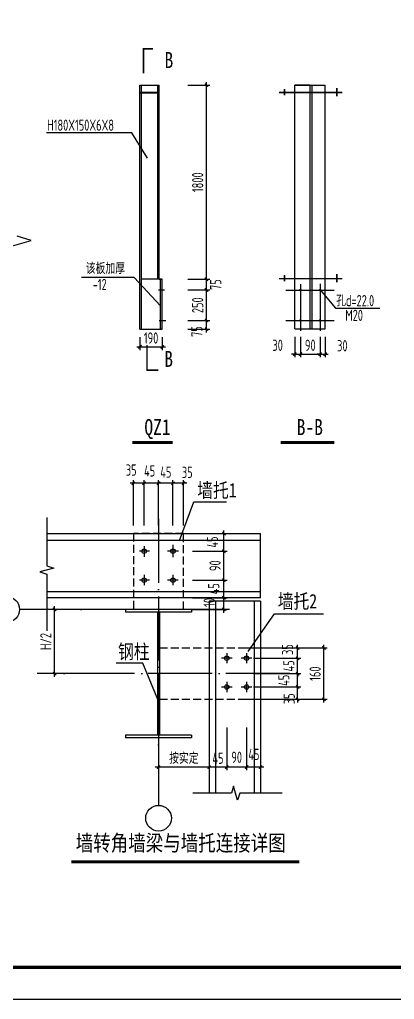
# Model space of a CAD drawing. Extents: x 14475413 to 15955882, y -732572 to -282951.
# Drawn here: x 15834340 to 15846025, y -526225 to -495695 of the extents above; entities that cross this region are included whole.
import ezdxf

# ---------------------------------------------------------------- set-up
doc = ezdxf.new("R2010")
doc.units = 0
doc.header["$LTSCALE"] = 1000
doc.header["$MEASUREMENT"] = 0
doc.linetypes.add('DASH', pattern=[0.35, 0.25, -0.1])
doc.linetypes.add('DOTE', pattern=[2.42, 2, -0.2, 0.02, -0.2])
doc.layers.add('10', color=7, linetype='Continuous', lineweight=35)
for name, color, linetype in [('3T_WOOD', 21, 'Continuous'), ('DOTE', 1, 'DOTE'), ('OTHER', 7, 'Continuous'), ('PUB_DIM', 3, 'Continuous'), ('PUB_TEXT', 7, 'Continuous'), ('TK', 4, 'Continuous'), ('图层1', 8, 'Continuous'), ('水平支撑', 4, 'Continuous')]:
    doc.layers.add(name, color=color, linetype=linetype)
doc.styles.add('-宋体', font='', dxfattribs={"width": 0.8})
doc.styles.add('TSSD_Dimension', font='Tssdeng.shx', dxfattribs={"width": 0.7, "bigfont": 'hztxt.shx'})
doc.styles.add('TSSD_REIN', font='tssdeng.shx', dxfattribs={"width": 0.7, "bigfont": 'tssdchn.shx'})
doc.styles.get('-宋体').set_extended_font_data('SimSun')
doc.dimstyles.new('TSSD_20_100', dxfattribs={"dimtxt": 350, "dimasz": 100, "dimexe": 100, "dimexo": 250, "dimgap": 100, "dimtad": 1, "dimdec": 0, "dimlfac": 0.2, "dimzin": 0, "dimdsep": 46, "dimtxsty": 'TSSD_Dimension', "dimblk": 'ARCHTICK', "dimblk1": 'ARCHTICK', "dimblk2": 'ARCHTICK', "dimcen": 0, "dimdle": 100, "dimclrt": 7, "dimadec": 0, "dimazin": 0, "dimtfac": 1, "dimtdec": 0, "dimtix": 1, "dimtmove": 2, "dimatfit": 3, "dimfxl": 0, "dimtolj": 1, "dimtzin": 0, "dimarcsym": 0})

# ---------------------------------------------------------------- blocks, each defined once
blk = doc.blocks.new('_ArchTick')
at = {"color": 0, "linetype": 'ByBlock', "const_width": 0.4}
blk.add_lwpolyline([(-0.5, -0.5), (0.5, 0.5)], dxfattribs=at)
blk = doc.blocks.new('*D447')
at = {"layer": 'Defpoints', "color": 0}
for p in [(15839330, -497740), (15840167, -497740), (15839330, -503787)]:
    blk.add_point(p, dxfattribs=at)
at = {"layer": 'PUB_DIM', "color": 0, "lineweight": -2}
for p, q in [((15840167, -503887), (15840167, -497640)), ((15839580, -497740), (15840267, -497740)), ((15839580, -503787), (15840267, -503787))]:
    blk.add_line(p, q, dxfattribs=at)
at = {"layer": 'PUB_DIM', "color": 0, "lineweight": -2, "xscale": 100, "yscale": 100, "zscale": 100}
for p, rotation in [((15840167, -497740), 90), ((15840167, -503787), 270)]:
    blk.add_blockref('_ArchTick', p, dxfattribs=dict(at, rotation=rotation))
at = {"layer": 'PUB_DIM', "color": 7, "insert": (15839892, -500764), "char_height": 350, "attachment_point": 5, "rotation": 90, "style": 'TSSD_Dimension'}
blk.add_mtext('\\A1;1800', dxfattribs=at)
blk = doc.blocks.new('*D450')
at = {"layer": 'Defpoints', "color": 0}
for p in [(15839330, -505070), (15840167, -505070), (15839330, -505340)]:
    blk.add_point(p, dxfattribs=at)
at = {"layer": 'PUB_DIM', "color": 0, "lineweight": -2}
for p, q in [((15839580, -505070), (15840267, -505070)), ((15840167, -505440), (15840167, -504970)), ((15839580, -505340), (15840267, -505340))]:
    blk.add_line(p, q, dxfattribs=at)
at = {"layer": 'PUB_DIM', "color": 0, "lineweight": -2, "xscale": 100, "yscale": 100, "zscale": 100}
for p, rotation in [((15840167, -505070), 90), ((15840167, -505340), 270)]:
    blk.add_blockref('_ArchTick', p, dxfattribs=dict(at, rotation=rotation))
at = {"layer": 'PUB_DIM', "color": 7, "insert": (15839867, -505415), "char_height": 350, "attachment_point": 5, "rotation": 90, "style": 'TSSD_Dimension'}
blk.add_mtext('\\A1;75', dxfattribs=at)
blk = doc.blocks.new('*D452')
at = {"layer": 'Defpoints', "color": 0}
for p in [(15839330, -504120), (15840167, -504120), (15839330, -505070)]:
    blk.add_point(p, dxfattribs=at)
at = {"layer": 'PUB_DIM', "color": 0, "lineweight": -2}
for p, q in [((15840167, -505170), (15840167, -504020)), ((15839580, -504120), (15840267, -504120)), ((15839580, -505070), (15840267, -505070))]:
    blk.add_line(p, q, dxfattribs=at)
at = {"layer": 'PUB_DIM', "color": 0, "lineweight": -2, "xscale": 100, "yscale": 100, "zscale": 100}
for p, rotation in [((15840167, -504120), 90), ((15840167, -505070), 270)]:
    blk.add_blockref('_ArchTick', p, dxfattribs=dict(at, rotation=rotation))
at = {"layer": 'PUB_DIM', "color": 7, "insert": (15839892, -504595), "char_height": 350, "attachment_point": 5, "rotation": 90, "style": 'TSSD_Dimension'}
blk.add_mtext('\\A1;250', dxfattribs=at)
blk = doc.blocks.new('*D453')
at = {"layer": 'Defpoints', "color": 0}
for p in [(15842917, -505326), (15843093, -505326), (15843093, -506118)]:
    blk.add_point(p, dxfattribs=at)
at = {"layer": 'PUB_DIM', "color": 0, "lineweight": -2}
for p, q in [((15842917, -505576), (15842917, -506218)), ((15843093, -505576), (15843093, -506218)), ((15842917, -506118), (15842817, -506118)), ((15842917, -506118), (15843093, -506118)), ((15843093, -506118), (15843193, -506118))]:
    blk.add_line(p, q, dxfattribs=at)
at = {"layer": 'PUB_DIM', "color": 0, "lineweight": -2, "xscale": 100, "yscale": 100, "zscale": 100}
blk.add_blockref('_ArchTick', (15842917, -506118), dxfattribs=at)
at = {"layer": 'PUB_DIM', "color": 0, "lineweight": -2, "xscale": 100, "yscale": 100, "zscale": 100, "rotation": 180}
blk.add_blockref('_ArchTick', (15843093, -506118), dxfattribs=at)
at = {"layer": 'PUB_DIM', "color": 7, "insert": (15842385, -505844), "char_height": 350, "attachment_point": 5, "style": 'TSSD_Dimension'}
blk.add_mtext('\\A1;30', dxfattribs=at)
blk = doc.blocks.new('*D454')
at = {"layer": 'Defpoints', "color": 0}
for p in [(15838092, -505341), (15838788, -505340), (15838789, -505892)]:
    blk.add_point(p, dxfattribs=at)
at = {"layer": 'PUB_DIM', "color": 0, "lineweight": -2}
for p, q in [((15838092, -505591), (15838093, -505992)), ((15838789, -505590), (15838789, -505992)), ((15837993, -505892), (15838889, -505891))]:
    blk.add_line(p, q, dxfattribs=at)
at = {"layer": 'PUB_DIM', "color": 0, "lineweight": -2, "xscale": 100, "yscale": 100, "zscale": 100}
for p, rotation in [((15838093, -505892), 180.0607054437042), ((15838789, -505892), 0.06070544370420723)]:
    blk.add_blockref('_ArchTick', p, dxfattribs=dict(at, rotation=rotation))
at = {"layer": 'PUB_DIM', "color": 7, "insert": (15838440, -505617), "char_height": 350, "attachment_point": 5, "rotation": 0.0607, "style": 'TSSD_Dimension'}
blk.add_mtext('\\A1;190', dxfattribs=at)
blk = doc.blocks.new('*D455')
at = {"layer": 'Defpoints', "color": 0}
for p in [(15843093, -505326), (15843712, -505326), (15843712, -506118)]:
    blk.add_point(p, dxfattribs=at)
at = {"layer": 'PUB_DIM', "color": 0, "lineweight": -2}
for p, q in [((15843093, -505576), (15843093, -506218)), ((15843712, -505576), (15843712, -506218)), ((15842993, -506118), (15843812, -506118))]:
    blk.add_line(p, q, dxfattribs=at)
at = {"layer": 'PUB_DIM', "color": 0, "lineweight": -2, "xscale": 100, "yscale": 100, "zscale": 100, "rotation": 180}
blk.add_blockref('_ArchTick', (15843093, -506118), dxfattribs=at)
at = {"layer": 'PUB_DIM', "color": 0, "lineweight": -2, "xscale": 100, "yscale": 100, "zscale": 100}
blk.add_blockref('_ArchTick', (15843712, -506118), dxfattribs=at)
at = {"layer": 'PUB_DIM', "color": 7, "insert": (15843402, -505843), "char_height": 350, "attachment_point": 5, "style": 'TSSD_Dimension'}
blk.add_mtext('\\A1;90', dxfattribs=at)
blk = doc.blocks.new('*D456')
at = {"layer": 'Defpoints', "color": 0}
for p in [(15843712, -505326), (15843864, -505326), (15843864, -506118)]:
    blk.add_point(p, dxfattribs=at)
at = {"layer": 'PUB_DIM', "color": 0, "lineweight": -2}
for p, q in [((15843712, -505576), (15843712, -506218)), ((15843864, -505576), (15843864, -506218)), ((15843712, -506118), (15843612, -506118)), ((15843712, -506118), (15843864, -506118)), ((15843864, -506118), (15843964, -506118))]:
    blk.add_line(p, q, dxfattribs=at)
at = {"layer": 'PUB_DIM', "color": 0, "lineweight": -2, "xscale": 100, "yscale": 100, "zscale": 100}
blk.add_blockref('_ArchTick', (15843712, -506118), dxfattribs=at)
at = {"layer": 'PUB_DIM', "color": 0, "lineweight": -2, "xscale": 100, "yscale": 100, "zscale": 100, "rotation": 180}
blk.add_blockref('_ArchTick', (15843864, -506118), dxfattribs=at)
at = {"layer": 'PUB_DIM', "color": 7, "insert": (15844402, -505857), "char_height": 350, "attachment_point": 5, "style": 'TSSD_Dimension'}
blk.add_mtext('\\A1;30', dxfattribs=at)
blk = doc.blocks.new('*D457')
at = {"layer": 'Defpoints', "color": 0}
for p in [(15839330, -503787), (15840167, -503787), (15839330, -504120)]:
    blk.add_point(p, dxfattribs=at)
at = {"layer": 'PUB_DIM', "color": 0, "lineweight": -2}
for p, q in [((15840167, -504220), (15840167, -503687)), ((15839580, -503787), (15840267, -503787)), ((15839580, -504120), (15840267, -504120))]:
    blk.add_line(p, q, dxfattribs=at)
at = {"layer": 'PUB_DIM', "color": 0, "lineweight": -2, "xscale": 100, "yscale": 100, "zscale": 100}
for p, rotation in [((15840167, -503787), 90), ((15840167, -504120), 270)]:
    blk.add_blockref('_ArchTick', p, dxfattribs=dict(at, rotation=rotation))
at = {"layer": 'PUB_DIM', "color": 7, "insert": (15840455, -503954), "char_height": 350, "attachment_point": 5, "rotation": 90, "style": 'TSSD_Dimension'}
blk.add_mtext('\\A1;75', dxfattribs=at)
blk = doc.blocks.new('*D484')
at = {"layer": 'Defpoints', "color": 0}
for p in [(15840251, -517504), (15840799, -517504), (15840251, -518986)]:
    blk.add_point(p, dxfattribs=at)
at = {"layer": 'PUB_DIM', "color": 0, "lineweight": -2}
for p, q in [((15840251, -517754), (15840251, -519086)), ((15840799, -517754), (15840799, -519086)), ((15840899, -518986), (15840151, -518986))]:
    blk.add_line(p, q, dxfattribs=at)
at = {"layer": 'PUB_DIM', "color": 0, "lineweight": -2, "xscale": 100, "yscale": 100, "zscale": 100, "rotation": 180}
blk.add_blockref('_ArchTick', (15840251, -518986), dxfattribs=at)
at = {"layer": 'PUB_DIM', "color": 0, "lineweight": -2, "xscale": 100, "yscale": 100, "zscale": 100}
blk.add_blockref('_ArchTick', (15840799, -518986), dxfattribs=at)
at = {"layer": 'PUB_DIM', "color": 7, "insert": (15840525, -518711), "char_height": 350, "attachment_point": 5, "style": 'TSSD_Dimension'}
blk.add_mtext('\\A1;45', dxfattribs=at)
blk = doc.blocks.new('*D485')
at = {"layer": 'Defpoints', "color": 0}
for p in [(15838671, -517504), (15840251, -517504), (15838671, -518986)]:
    blk.add_point(p, dxfattribs=at)
at = {"layer": 'PUB_DIM', "color": 0, "lineweight": -2}
for p, q in [((15838671, -517754), (15838671, -519086)), ((15840251, -517754), (15840251, -519086)), ((15840351, -518986), (15838571, -518986))]:
    blk.add_line(p, q, dxfattribs=at)
at = {"layer": 'PUB_DIM', "color": 0, "lineweight": -2, "xscale": 100, "yscale": 100, "zscale": 100, "rotation": 180}
blk.add_blockref('_ArchTick', (15838671, -518986), dxfattribs=at)
at = {"layer": 'PUB_DIM', "color": 0, "lineweight": -2, "xscale": 100, "yscale": 100, "zscale": 100}
blk.add_blockref('_ArchTick', (15840251, -518986), dxfattribs=at)
at = {"layer": 'PUB_DIM', "color": 7, "insert": (15839461, -518711), "char_height": 350, "attachment_point": 5, "style": 'TSSD_Dimension'}
blk.add_mtext('\\A1;按实定', dxfattribs=at)
blk = doc.blocks.new('*D486')
at = {"layer": 'Defpoints', "color": 0}
for p in [(15841417, -517504), (15841851, -517504), (15841417, -518986)]:
    blk.add_point(p, dxfattribs=at)
at = {"layer": 'PUB_DIM', "color": 0, "lineweight": -2}
for p, q in [((15841417, -517754), (15841417, -519086)), ((15841851, -517754), (15841851, -519086)), ((15841951, -518986), (15841317, -518986))]:
    blk.add_line(p, q, dxfattribs=at)
at = {"layer": 'PUB_DIM', "color": 0, "lineweight": -2, "xscale": 100, "yscale": 100, "zscale": 100, "rotation": 180}
blk.add_blockref('_ArchTick', (15841417, -518986), dxfattribs=at)
at = {"layer": 'PUB_DIM', "color": 0, "lineweight": -2, "xscale": 100, "yscale": 100, "zscale": 100}
blk.add_blockref('_ArchTick', (15841851, -518986), dxfattribs=at)
at = {"layer": 'PUB_DIM', "color": 7, "insert": (15841645, -518591), "char_height": 350, "attachment_point": 5, "style": 'TSSD_Dimension'}
blk.add_mtext('\\A1;45', dxfattribs=at)
blk = doc.blocks.new('*D487')
at = {"layer": 'Defpoints', "color": 0}
for p in [(15840799, -517504), (15841417, -517504), (15840799, -518986)]:
    blk.add_point(p, dxfattribs=at)
at = {"layer": 'PUB_DIM', "color": 0, "lineweight": -2}
for p, q in [((15840799, -517754), (15840799, -519086)), ((15841417, -517754), (15841417, -519086)), ((15841517, -518986), (15840699, -518986))]:
    blk.add_line(p, q, dxfattribs=at)
at = {"layer": 'PUB_DIM', "color": 0, "lineweight": -2, "xscale": 100, "yscale": 100, "zscale": 100, "rotation": 180}
blk.add_blockref('_ArchTick', (15840799, -518986), dxfattribs=at)
at = {"layer": 'PUB_DIM', "color": 0, "lineweight": -2, "xscale": 100, "yscale": 100, "zscale": 100}
blk.add_blockref('_ArchTick', (15841417, -518986), dxfattribs=at)
at = {"layer": 'PUB_DIM', "color": 7, "insert": (15841108, -518681), "char_height": 350, "attachment_point": 5, "style": 'TSSD_Dimension'}
blk.add_mtext('\\A1;90', dxfattribs=at)
blk = doc.blocks.new('*D488')
at = {"layer": 'Defpoints', "color": 0}
for p in [(15839478, -512261), (15840709, -512261), (15839478, -513161)]:
    blk.add_point(p, dxfattribs=at)
at = {"layer": 'PUB_DIM', "color": 0, "lineweight": -2}
for p, q in [((15839728, -512261), (15840809, -512261)), ((15840709, -513261), (15840709, -512161)), ((15839728, -513161), (15840809, -513161))]:
    blk.add_line(p, q, dxfattribs=at)
at = {"layer": 'PUB_DIM', "color": 0, "lineweight": -2, "xscale": 100, "yscale": 100, "zscale": 100}
for p, rotation in [((15840709, -512261), 90), ((15840709, -513161), 270)]:
    blk.add_blockref('_ArchTick', p, dxfattribs=dict(at, rotation=rotation))
at = {"layer": 'PUB_DIM', "color": 7, "insert": (15840434, -512711), "char_height": 350, "attachment_point": 5, "rotation": 90, "style": 'TSSD_Dimension'}
blk.add_mtext('\\A1;90', dxfattribs=at)
blk = doc.blocks.new('*D489')
at = {"layer": 'Defpoints', "color": 0}
for p in [(15835433, -514075), (15837641, -514075), (15837641, -516075)]:
    blk.add_point(p, dxfattribs=at)
at = {"layer": 'PUB_DIM', "color": 0, "lineweight": -2}
for p, q in [((15837391, -514075), (15835333, -514075)), ((15835433, -516175), (15835433, -513975)), ((15837391, -516075), (15835333, -516075))]:
    blk.add_line(p, q, dxfattribs=at)
at = {"layer": 'PUB_DIM', "color": 0, "lineweight": -2, "xscale": 100, "yscale": 100, "zscale": 100}
for p, rotation in [((15835433, -514075), 90), ((15835433, -516075), 270)]:
    blk.add_blockref('_ArchTick', p, dxfattribs=dict(at, rotation=rotation))
at = {"layer": 'PUB_DIM', "color": 7, "insert": (15835158, -515075), "char_height": 350, "attachment_point": 5, "rotation": 90, "style": 'TSSD_Dimension'}
blk.add_mtext('\\A1;H/2', dxfattribs=at)
blk = doc.blocks.new('*D490')
at = {"layer": 'Defpoints', "color": 0}
for p in [(15839478, -513711), (15840709, -513711), (15839478, -514075)]:
    blk.add_point(p, dxfattribs=at)
at = {"layer": 'PUB_DIM', "color": 0, "lineweight": -2}
for p, q in [((15839728, -513711), (15840809, -513711)), ((15840709, -514175), (15840709, -513611)), ((15839728, -514075), (15840809, -514075))]:
    blk.add_line(p, q, dxfattribs=at)
at = {"layer": 'PUB_DIM', "color": 0, "lineweight": -2, "xscale": 100, "yscale": 100, "zscale": 100}
for p, rotation in [((15840709, -513711), 90), ((15840709, -514075), 270)]:
    blk.add_blockref('_ArchTick', p, dxfattribs=dict(at, rotation=rotation))
at = {"layer": 'PUB_DIM', "color": 7, "insert": (15840251, -513856), "char_height": 350, "attachment_point": 5, "rotation": 90, "style": 'TSSD_Dimension'}
blk.add_mtext('\\A1;10', dxfattribs=at)
blk = doc.blocks.new('*D491')
at = {"layer": 'Defpoints', "color": 0}
for p in [(15839478, -513161), (15840709, -513161), (15839478, -513711)]:
    blk.add_point(p, dxfattribs=at)
at = {"layer": 'PUB_DIM', "color": 0, "lineweight": -2}
for p, q in [((15839728, -513161), (15840809, -513161)), ((15840709, -513811), (15840709, -513061)), ((15839728, -513711), (15840809, -513711))]:
    blk.add_line(p, q, dxfattribs=at)
at = {"layer": 'PUB_DIM', "color": 0, "lineweight": -2, "xscale": 100, "yscale": 100, "zscale": 100}
for p, rotation in [((15840709, -513161), 90), ((15840709, -513711), 270)]:
    blk.add_blockref('_ArchTick', p, dxfattribs=dict(at, rotation=rotation))
at = {"layer": 'PUB_DIM', "color": 7, "insert": (15840392, -513430), "char_height": 350, "attachment_point": 5, "rotation": 90, "style": 'TSSD_Dimension'}
blk.add_mtext('\\A1;45', dxfattribs=at)
blk = doc.blocks.new('*D492')
at = {"layer": 'Defpoints', "color": 0}
for p in [(15841379, -516075), (15843009, -516075), (15841379, -516491)]:
    blk.add_point(p, dxfattribs=at)
at = {"layer": 'PUB_DIM', "color": 0, "lineweight": -2}
for p, q in [((15841629, -516075), (15843109, -516075)), ((15843009, -516591), (15843009, -515975)), ((15841629, -516491), (15843109, -516491))]:
    blk.add_line(p, q, dxfattribs=at)
at = {"layer": 'PUB_DIM', "color": 0, "lineweight": -2, "xscale": 100, "yscale": 100, "zscale": 100}
for p, rotation in [((15843009, -516075), 90), ((15843009, -516491), 270)]:
    blk.add_blockref('_ArchTick', p, dxfattribs=dict(at, rotation=rotation))
at = {"layer": 'PUB_DIM', "color": 7, "insert": (15842577, -516283), "char_height": 350, "attachment_point": 5, "rotation": 90, "style": 'TSSD_Dimension'}
blk.add_mtext('\\A1;45', dxfattribs=at)
blk = doc.blocks.new('*D493')
at = {"layer": 'Defpoints', "color": 0}
for p in [(15841379, -515595), (15843009, -515595), (15841379, -516075)]:
    blk.add_point(p, dxfattribs=at)
at = {"layer": 'PUB_DIM', "color": 0, "lineweight": -2}
for p, q in [((15841629, -515595), (15843109, -515595)), ((15843009, -515595), (15843009, -515495)), ((15843009, -516075), (15843009, -515595)), ((15841629, -516075), (15843109, -516075)), ((15843009, -516075), (15843009, -516175))]:
    blk.add_line(p, q, dxfattribs=at)
at = {"layer": 'PUB_DIM', "color": 0, "lineweight": -2, "xscale": 100, "yscale": 100, "zscale": 100}
for p, rotation in [((15843009, -515595), 270), ((15843009, -516075), 90)]:
    blk.add_blockref('_ArchTick', p, dxfattribs=dict(at, rotation=rotation))
at = {"layer": 'PUB_DIM', "color": 7, "insert": (15842734, -515835), "char_height": 350, "attachment_point": 5, "rotation": 90, "style": 'TSSD_Dimension'}
blk.add_mtext('\\A1;45', dxfattribs=at)
blk = doc.blocks.new('A$C71A3760F')
at = {"layer": 'DOTE'}
for p, q in [((162, 329), (162, 0)), ((0, 165), (320, 165))]:
    blk.add_line(p, q, dxfattribs=at)
at = {"layer": '图层1'}
blk.add_circle((162, 165), 70, dxfattribs=at)
blk = doc.blocks.new('*D494')
at = {"layer": 'Defpoints', "color": 0}
for p in [(15841379, -516491), (15843009, -516491), (15841379, -516875)]:
    blk.add_point(p, dxfattribs=at)
at = {"layer": 'PUB_DIM', "color": 0, "lineweight": -2}
for p, q in [((15841629, -516491), (15843109, -516491)), ((15843009, -516491), (15843009, -516391)), ((15843009, -516875), (15843009, -516491)), ((15841629, -516875), (15843109, -516875)), ((15843009, -516875), (15843009, -516975))]:
    blk.add_line(p, q, dxfattribs=at)
at = {"layer": 'PUB_DIM', "color": 0, "lineweight": -2, "xscale": 100, "yscale": 100, "zscale": 100}
for p, rotation in [((15843009, -516491), 270), ((15843009, -516875), 90)]:
    blk.add_blockref('_ArchTick', p, dxfattribs=dict(at, rotation=rotation))
at = {"layer": 'PUB_DIM', "color": 7, "insert": (15842746, -516858), "char_height": 350, "attachment_point": 5, "rotation": 90, "style": 'TSSD_Dimension'}
blk.add_mtext('\\A1;35', dxfattribs=at)
blk = doc.blocks.new('*D495')
at = {"layer": 'Defpoints', "color": 0}
for p in [(15840994, -515275), (15843827, -515275), (15840994, -516875)]:
    blk.add_point(p, dxfattribs=at)
at = {"layer": 'PUB_DIM', "color": 0, "lineweight": -2}
for p, q in [((15841244, -515275), (15843927, -515275)), ((15843827, -516975), (15843827, -515175)), ((15841244, -516875), (15843927, -516875))]:
    blk.add_line(p, q, dxfattribs=at)
at = {"layer": 'PUB_DIM', "color": 0, "lineweight": -2, "xscale": 100, "yscale": 100, "zscale": 100}
for p, rotation in [((15843827, -515275), 90), ((15843827, -516875), 270)]:
    blk.add_blockref('_ArchTick', p, dxfattribs=dict(at, rotation=rotation))
at = {"layer": 'PUB_DIM', "color": 7, "insert": (15843552, -516075), "char_height": 350, "attachment_point": 5, "rotation": 90, "style": 'TSSD_Dimension'}
blk.add_mtext('\\A1;160', dxfattribs=at)
blk = doc.blocks.new('*D496')
at = {"layer": 'Defpoints', "color": 0}
for p in [(15841379, -515275), (15843009, -515275), (15841379, -515595)]:
    blk.add_point(p, dxfattribs=at)
at = {"layer": 'PUB_DIM', "color": 0, "lineweight": -2}
for p, q in [((15841629, -515275), (15843109, -515275)), ((15843009, -515695), (15843009, -515175)), ((15841629, -515595), (15843109, -515595))]:
    blk.add_line(p, q, dxfattribs=at)
at = {"layer": 'PUB_DIM', "color": 0, "lineweight": -2, "xscale": 100, "yscale": 100, "zscale": 100}
for p, rotation in [((15843009, -515275), 90), ((15843009, -515595), 270)]:
    blk.add_blockref('_ArchTick', p, dxfattribs=dict(at, rotation=rotation))
at = {"layer": 'PUB_DIM', "color": 7, "insert": (15842693, -515325), "char_height": 350, "attachment_point": 5, "rotation": 90, "style": 'TSSD_Dimension'}
blk.add_mtext('\\A1;35', dxfattribs=at)
blk = doc.blocks.new('*D497')
at = {"layer": 'Defpoints', "color": 0}
for p in [(15839478, -511711), (15840709, -511711), (15839478, -512261)]:
    blk.add_point(p, dxfattribs=at)
at = {"layer": 'PUB_DIM', "color": 0, "lineweight": -2}
for p, q in [((15840709, -512361), (15840709, -511611)), ((15839728, -511711), (15840809, -511711)), ((15839728, -512261), (15840809, -512261))]:
    blk.add_line(p, q, dxfattribs=at)
at = {"layer": 'PUB_DIM', "color": 0, "lineweight": -2, "xscale": 100, "yscale": 100, "zscale": 100}
for p, rotation in [((15840709, -511711), 90), ((15840709, -512261), 270)]:
    blk.add_blockref('_ArchTick', p, dxfattribs=dict(at, rotation=rotation))
at = {"layer": 'PUB_DIM', "color": 7, "insert": (15840354, -511973), "char_height": 350, "attachment_point": 5, "rotation": 90, "style": 'TSSD_Dimension'}
blk.add_mtext('\\A1;45', dxfattribs=at)
blk = doc.blocks.new('*D498')
at = {"layer": 'Defpoints', "color": 0}
for p in [(15837889, -510144), (15837889, -511711), (15838221, -511711)]:
    blk.add_point(p, dxfattribs=at)
at = {"layer": 'PUB_DIM', "color": 0, "lineweight": -2}
for p, q in [((15838321, -510144), (15837789, -510144)), ((15837889, -511461), (15837889, -510044)), ((15838221, -511461), (15838221, -510044))]:
    blk.add_line(p, q, dxfattribs=at)
at = {"layer": 'PUB_DIM', "color": 0, "lineweight": -2, "xscale": 100, "yscale": 100, "zscale": 100, "rotation": 180}
blk.add_blockref('_ArchTick', (15837889, -510144), dxfattribs=at)
at = {"layer": 'PUB_DIM', "color": 0, "lineweight": -2, "xscale": 100, "yscale": 100, "zscale": 100}
blk.add_blockref('_ArchTick', (15838221, -510144), dxfattribs=at)
at = {"layer": 'PUB_DIM', "color": 7, "insert": (15837820, -509731), "char_height": 350, "attachment_point": 5, "style": 'TSSD_Dimension'}
blk.add_mtext('\\A1;35', dxfattribs=at)
blk = doc.blocks.new('*D499')
at = {"layer": 'Defpoints', "color": 0}
for p in [(15838671, -510144), (15838671, -511711), (15839121, -511711)]:
    blk.add_point(p, dxfattribs=at)
at = {"layer": 'PUB_DIM', "color": 0, "lineweight": -2}
for p, q in [((15839221, -510144), (15838571, -510144)), ((15838671, -511461), (15838671, -510044)), ((15839121, -511461), (15839121, -510044))]:
    blk.add_line(p, q, dxfattribs=at)
at = {"layer": 'PUB_DIM', "color": 0, "lineweight": -2, "xscale": 100, "yscale": 100, "zscale": 100, "rotation": 180}
blk.add_blockref('_ArchTick', (15838671, -510144), dxfattribs=at)
at = {"layer": 'PUB_DIM', "color": 0, "lineweight": -2, "xscale": 100, "yscale": 100, "zscale": 100}
blk.add_blockref('_ArchTick', (15839121, -510144), dxfattribs=at)
at = {"layer": 'PUB_DIM', "color": 7, "insert": (15838899, -509796), "char_height": 350, "attachment_point": 5, "style": 'TSSD_Dimension'}
blk.add_mtext('\\A1;45', dxfattribs=at)
blk = doc.blocks.new('*D500')
at = {"layer": 'Defpoints', "color": 0}
for p in [(15838221, -510144), (15838221, -511711), (15838671, -511711)]:
    blk.add_point(p, dxfattribs=at)
at = {"layer": 'PUB_DIM', "color": 0, "lineweight": -2}
for p, q in [((15838771, -510144), (15838121, -510144)), ((15838221, -511461), (15838221, -510044)), ((15838671, -511461), (15838671, -510044))]:
    blk.add_line(p, q, dxfattribs=at)
at = {"layer": 'PUB_DIM', "color": 0, "lineweight": -2, "xscale": 100, "yscale": 100, "zscale": 100, "rotation": 180}
blk.add_blockref('_ArchTick', (15838221, -510144), dxfattribs=at)
at = {"layer": 'PUB_DIM', "color": 0, "lineweight": -2, "xscale": 100, "yscale": 100, "zscale": 100}
blk.add_blockref('_ArchTick', (15838671, -510144), dxfattribs=at)
at = {"layer": 'PUB_DIM', "color": 7, "insert": (15838394, -509758), "char_height": 350, "attachment_point": 5, "style": 'TSSD_Dimension'}
blk.add_mtext('\\A1;45', dxfattribs=at)
blk = doc.blocks.new('*D501')
at = {"layer": 'Defpoints', "color": 0}
for p in [(15839121, -510144), (15839121, -511711), (15839452, -511711)]:
    blk.add_point(p, dxfattribs=at)
at = {"layer": 'PUB_DIM', "color": 0, "lineweight": -2}
for p, q in [((15839552, -510144), (15839021, -510144)), ((15839121, -511461), (15839121, -510044)), ((15839452, -511461), (15839452, -510044))]:
    blk.add_line(p, q, dxfattribs=at)
at = {"layer": 'PUB_DIM', "color": 0, "lineweight": -2, "xscale": 100, "yscale": 100, "zscale": 100, "rotation": 180}
blk.add_blockref('_ArchTick', (15839121, -510144), dxfattribs=at)
at = {"layer": 'PUB_DIM', "color": 0, "lineweight": -2, "xscale": 100, "yscale": 100, "zscale": 100}
blk.add_blockref('_ArchTick', (15839452, -510144), dxfattribs=at)
at = {"layer": 'PUB_DIM', "color": 7, "insert": (15839567, -509803), "char_height": 350, "attachment_point": 5, "style": 'TSSD_Dimension'}
blk.add_mtext('\\A1;35', dxfattribs=at)
blk = doc.blocks.new('GeYuanFrame_50455578', base_point=(20.09, 4.53))
at = {"layer": 'TK'}
blk.add_lwpolyline([(20.09, 4.53), (20.09, 598.53), (861.09, 598.53), (861.09, 4.53)], close=True, dxfattribs=at)
at = {"layer": 'TK', "const_width": 1}
blk.add_lwpolyline([(45.09, 588.53), (851.09, 588.53), (851.09, 14.53), (45.09, 14.53)], close=True, dxfattribs=at)

msp = doc.modelspace()

# ---------------------------------------------------------------- linework, layer by layer
at = {"layer": '10'}
for p, q in [((15838692, -497970.3, 400), (15838092, -497970.3, 400)), ((15838692, -497979.8, 400), (15838092, -497979.8, 400))]:
    msp.add_line(p, q, dxfattribs=at)
at = {"layer": '10', "color": 7, "const_width": 90}
msp.add_lwpolyline([(15835958.5, -521937), (15843060.3, -521937)], dxfattribs=at)
at = {"layer": 'DOTE'}
for p, q in [((15838671.2, -511248.4, -1400), (15838671.2, -520179.6, -1400)), ((15838391.7, -512261.2, -1400), (15838076.3, -512261.2, -1400)), ((15838221.2, -512101.4, -1400), (15838221.2, -512430.3, -1400)), ((15839293.4, -512261.2, -1400), (15838955.8, -512261.2, -1400)), ((15839121.2, -512065.8, -1400), (15839121.2, -512443.6, -1400)), ((15838391.7, -513161.2, -1400), (15838076.3, -513161.2, -1400)), ((15838221.2, -512999.3, -1400), (15838221.2, -513319.3, -1400)), ((15839284.5, -513161.2, -1400), (15838955.8, -513161.2, -1400)), ((15839121.2, -512999.3, -1400), (15839121.2, -513319.3, -1400)), ((15840880.8, -514074.9, -1400), (15834340.2, -514074.9, -1400)), ((15840880.8, -514074.9, -1400), (15834340.2, -514074.9, -1400)), ((15842766.1, -516074.9, -1400), (15834885.2, -516074.9, -1400))]:
    msp.add_line(p, q, dxfattribs=at)
at = {"layer": 'OTHER'}
for p, q in [((15834703.5, -502583.1), (15834263.5, -502443.1)), ((15833823.5, -502823.1), (15834703.5, -502583.1)), ((15835186.3, -511211.9, -1400), (15835186.3, -512715.6, -1400)), ((15835406.3, -512785.6, -1400), (15834966.3, -512905.6, -1400)), ((15835186.3, -512715.6, -1400), (15835406.3, -512785.6, -1400)), ((15834966.3, -512905.6, -1400), (15835186.3, -512975.6, -1400)), ((15835186.3, -512975.6, -1400), (15835186.3, -514743, -1400))]:
    msp.add_line(p, q, dxfattribs=at)
at = {"layer": 'PUB_DIM'}
for p, q in [((15838788.4, -503787.3), (15838142.6, -503787.3)), ((15841013, -519577, -1400), (15840943, -519797, -1400)), ((15841133, -520017, -1400), (15841013, -519577, -1400)), ((15840943, -519797, -1400), (15839744.3, -519797, -1400)), ((15841203, -519797, -1400), (15841133, -520017, -1400)), ((15842531, -519797, -1400), (15841203, -519797, -1400))]:
    msp.add_line(p, q, dxfattribs=at)
at = {"layer": '图层1'}
for p, q in [((15839326, -511924.5, -1400), (15839769.9, -510725.4, -1400)), ((15839769.9, -510725.4, -1400), (15840789.7, -510725.4, -1400)), ((15835186.3, -511711.2, -1400), (15841853.8, -511711.2, -1400)), ((15835186.3, -511911.2, -1400), (15841853.8, -511911.2, -1400)), ((15841853.8, -513711.2, -1400), (15841853.8, -511711.2, -1400)), ((15835186.3, -513511.2, -1400), (15841853.8, -513511.2, -1400)), ((15841853.8, -513711.2, -1400), (15835186.3, -513711.2, -1400)), ((15840251.2, -513819.1, -1400), (15840251.2, -519793.8, -1400)), ((15841851.2, -513819.1, -1400), (15840251.2, -513819.1, -1400)), ((15840451.2, -513819.1, -1400), (15840451.2, -519793.8, -1400)), ((15841651.2, -513819.1, -1400), (15841651.2, -519793.8, -1400)), ((15841851.2, -513819.1, -1400), (15841851.2, -519793.8, -1400)), ((15839701.2, -514074.9, -1400), (15837641.2, -514074.9, -1400)), ((15837641.2, -514074.9, -1400), (15837641.2, -514154.9, -1400)), ((15839452.4, -514074.9, -1400), (15837888.9, -514074.9, -1400)), ((15839701.2, -514074.9, -1400), (15839701.2, -514154.9, -1400)), ((15839701.2, -514154.9, -1400), (15837641.2, -514154.9, -1400)), ((15838641.2, -514154.9, -1400), (15838641.2, -517994.9, -1400)), ((15838701.2, -514154.9, -1400), (15838701.2, -517994.9, -1400)), ((15841469.1, -515383.1, -1400), (15842290.8, -514207.7, -1400)), ((15842290.8, -514207.7, -1400), (15843810.6, -514207.7, -1400)), ((15838183.4, -515744.9, -1400), (15837355.9, -515744.9, -1400)), ((15838648.9, -516882.1, -1400), (15838183.4, -515744.9, -1400)), ((15839701.2, -517994.9, -1400), (15837641.2, -517994.9, -1400)), ((15837641.2, -517994.9, -1400), (15837641.2, -518074.9, -1400)), ((15839701.2, -518074.9, -1400), (15837641.2, -518074.9, -1400)), ((15839701.2, -517994.9, -1400), (15839701.2, -518074.9, -1400))]:
    msp.add_line(p, q, dxfattribs=at)
at = {"layer": '图层1', "linetype": 'DASH'}
for p, q in [((15837888.9, -511711.2, -1400), (15837888.9, -514074.9, -1400)), ((15839452.4, -511711.2, -1400), (15837888.9, -511711.2, -1400)), ((15839452.4, -514074.9, -1400), (15839452.4, -511711.2, -1400)), ((15838701.2, -515274.9, -1400), (15841851.2, -515274.9, -1400)), ((15841851.2, -515274.9, -1400), (15841851.2, -516874.9, -1400)), ((15838701.2, -516874.9, -1400), (15841851.2, -516874.9, -1400))]:
    msp.add_line(p, q, dxfattribs=at)
at = {"layer": '图层1'}
for centre, radius in [((15838221.2, -512261.2, -1400), 70), ((15839121.2, -512261.2, -1400), 70), ((15838221.2, -513161.2, -1400), 70), ((15839121.2, -513161.2, -1400), 70), ((15833940.2, -514074.9, -1400), 400), ((15838671.2, -520579.6, -1400), 400)]:
    msp.add_circle(centre, radius, dxfattribs=at)
at = {"layer": '水平支撑'}
for p, q in [((15838092, -503750), (15838092, -497739.8)), ((15838092, -497739.8), (15838692, -497739.8)), ((15838142.6, -503741.9), (15838142.6, -497739.8)), ((15838649.9, -503787.3), (15838649.9, -497739.8)), ((15838692, -503787.3), (15838692, -497739.8)), ((15842917.3, -505326.1), (15842917.3, -497737.1)), ((15843390.6, -497737.1), (15842917.3, -497737.1)), ((15842917.3, -497737.1), (15843863.9, -497737.1)), ((15843390.6, -497737.1), (15843390.6, -505326.1)), ((15843452.4, -497737.1), (15843452.4, -505326.1)), ((15843863.9, -505326.1), (15843863.9, -497737.1)), ((15837840.3, -499228.1), (15835176, -499228.1)), ((15838326.2, -500011), (15837840.3, -499228.1)), ((15837911.5, -503736.2), (15836271.9, -503736.2)), ((15838737.8, -504617.8), (15837911.5, -503736.2)), ((15838142.6, -505339.8), (15838142.6, -503741.9)), ((15838092, -505339.8), (15838092, -503750)), ((15838692, -503787.3), (15838788.4, -503787.3)), ((15838737.8, -505339.8), (15838737.8, -503787.3)), ((15838788.4, -505339.8), (15838788.4, -503787.3)), ((15843093.2, -503935.2), (15843093.2, -505395)), ((15843711.5, -503931.9), (15843711.5, -505395)), ((15842638.8, -504122.6), (15844146.2, -504122.6)), ((15843713.6, -504119.8), (15844191, -504685.7)), ((15844191, -504685.7), (15845566.3, -504685.7)), ((15842635.1, -505072.2), (15844151.5, -505072.2)), ((15838092, -505339.8, 400), (15838788.4, -505339.8)), ((15842917.3, -505326.1), (15843863.9, -505326.1))]:
    msp.add_line(p, q, dxfattribs=at)
for points, const_width in [([(15838503.9, -496606.1), (15838203.5, -496606.1), (15838203.5, -497370.2)], 50), ([(15842422.7, -497970.2), (15844402.4, -497970.2)], 50), ([(15842596.1, -497854.6), (15842596.1, -498056.8)], 50), ([(15844229, -497825.7), (15844229, -498085.7)], 50), ([(15842422.7, -503767.1), (15844402.4, -503767.1)], 50), ([(15842596.1, -503651.6), (15842596.1, -503853.8)], 50), ([(15844229, -503622.7), (15844229, -503882.7)], 50), ([(15838312.7, -505830.5), (15838312.7, -506621.9), (15838667.7, -506621.9)], 50), ([(15837859.8, -508873.9), (15839112.2, -508873.9)], 100), ([(15842477.6, -508873.9), (15844152.6, -508873.9)], 100)]:
    msp.add_lwpolyline(points, dxfattribs=dict(at, const_width=const_width))
for points in [[(15838675.5, -504120.4), (15838862.7, -504120.4)], [(15838689.9, -505070.2), (15838898.7, -505070.2)]]:
    msp.add_lwpolyline(points, dxfattribs=at)
at = {"layer": '水平支撑', "const_width": 39.8}
for points in [[(15843073.1, -504122.6, 1), (15843113.3, -504122.6, 1)], [(15843691.4, -504122.6, 1), (15843731.7, -504122.6, 1)], [(15843073.1, -505072.2, 1), (15843113.3, -505072.2, 1)], [(15843691.4, -505072.2, 1), (15843731.7, -505072.2, 1)]]:
    msp.add_lwpolyline(points, format="xyb", close=True, dxfattribs=at)

# ---------------------------------------------------------------- block references
at = {"layer": '3T_WOOD', "xscale": 100, "yscale": 100, "zscale": 100}
msp.add_blockref('GeYuanFrame_50455578', (15810125.1, -526225.4), dxfattribs=at)
at = {"layer": '图层1', "rotation": 270}
for p in [(15840634, -515433.3, -1400), (15841252, -515433.3, -1400), (15840634, -516329.4, -1400), (15841252, -516329.4, -1400)]:
    msp.add_blockref('A$C71A3760F', p, dxfattribs=at)

# ---------------------------------------------------------------- texts
at = {"layer": 'PUB_TEXT'}
for s, height, style, width, p in [('B', 500, '-宋体', 0.8, (15838858.9, -497206.5)), ('H180X150X6X8', 350, 'TSSD_REIN', 0.7, (15835201.7, -499158.8)), ('该板加厚', 350, 'TSSD_REIN', 0.7, (15836402.5, -503622.4)), ('-12', 350, 'TSSD_REIN', 0.7, (15836620.7, -504124.9)), ('孔d=22.0', 350, 'TSSD_REIN', 0.7, (15844208.3, -504627.5)), ('M20', 350, 'TSSD_REIN', 0.7, (15844496, -505085.4)), ('B', 500, '-宋体', 0.8, (15838850.9, -506518)), ('QZ1', 500, '-宋体', 0.8, (15838230.7, -508642.1)), ('B-B', 500, '-宋体', 0.8, (15842980.6, -508642.1)), ('墙托1', 450, '-宋体', 0.8, (15839878.4, -510585.4, -1400)), ('墙托2', 450, '-宋体', 0.8, (15842389.2, -514042.9, -1400)), ('钢柱', 450, '-宋体', 0.8, (15837410.7, -515615, -1400)), ('墙转角墙梁与墙托连接详图', 500, '-宋体', 0.8, (15836089.9, -521601.7, -1400))]:
    msp.add_text(s, height=height, dxfattribs=dict(at, style=style, width=width)).set_placement(p)

# ---------------------------------------------------------------- dimensions: what is measured, and where the dimension line sits
at = {"layer": 'PUB_DIM'}
for p1, p2, distance, text, picture, middle in [((15839329.6, -503787.3), (15839329.6, -497739.8), -837, '1800', '*D447', (15839891.6, -500763.6)), ((15839329.6, -505070.2), (15839329.6, -504120.4), -837, '250', '*D452', (15839891.6, -504595.3)), ((15838092, -505340.6), (15838788.4, -505339.8), -551.7, '190', '*D454', (15838440.5, -505616.9)), ((15843093.2, -505326.1), (15843711.5, -505326.1), -791.4, '90', '*D455', (15843402.4, -505842.5)), ((15839478.5, -513161.2, -1400), (15839478.5, -512261.2, -1400), -1231, '90', '*D488', (15840434.5, -512711.2, -1400)), ((15837641.2, -516074.9, -1400), (15837641.2, -514074.9, -1400), 2208.2, 'H/2', '*D489', (15835158.1, -515074.9, -1400)), ((15840994.1, -516874.9, -1400), (15840994.1, -515274.9, -1400), -2833.3, '160', '*D495', (15843552.4, -516074.9, -1400)), ((15841379.5, -516074.9, -1400), (15841379.5, -515595.2, -1400), -1629.2, '45', '*D493', (15842733.7, -515835, -1400)), ((15840251.2, -517503.9, -1400), (15838671.2, -517503.9, -1400), 1482.1, '按实定', '*D485', (15839461.2, -518711, -1400)), ((15840799.4, -517503.9, -1400), (15840251.2, -517503.9, -1400), 1482.1, '45', '*D484', (15840525.3, -518711, -1400))]:
    dim = msp.add_aligned_dim(p1=p1, p2=p2, distance=distance, text=text, dimstyle='TSSD_20_100', dxfattribs=at)
    dim.commit()
    dim.dimension.update_dxf_attribs({"geometry": picture, "text_midpoint": middle})
for base, p1, p2, angle, text, picture, middle in [((15840166.6, -503787.3), (15839329.6, -504120.4), (15839329.6, -503787.3), 90, '75', '*D457', (15840454.6, -503953.8)), ((15840166.6, -505070.2), (15839329.6, -505339.8), (15839329.6, -505070.2), 90, '75', '*D450', (15839866.6, -505415.3)), ((15843093.2, -506117.5), (15842917.3, -505326.1), (15843093.2, -505326.1), 0, '30', '*D453', (15842385.3, -505844.1)), ((15843863.9, -506117.5), (15843711.5, -505326.1), (15843863.9, -505326.1), 0, '30', '*D456', (15844401.6, -505857.3)), ((15837888.9, -510144.3, -1400), (15838221.2, -511711.2, -1400), (15837888.9, -511711.2, -1400), 180, '35', '*D498', (15837820.4, -509730.6, -1400)), ((15838221.2, -510144.3, -1400), (15838671.2, -511711.2, -1400), (15838221.2, -511711.2, -1400), 180, '45', '*D500', (15838393.7, -509758.4, -1400)), ((15838671.2, -510144.3, -1400), (15839121.2, -511711.2, -1400), (15838671.2, -511711.2, -1400), 180, '45', '*D499', (15838898.5, -509795.6, -1400)), ((15839121.2, -510144.3, -1400), (15839452.4, -511711.2, -1400), (15839121.2, -511711.2, -1400), 180, '35', '*D501', (15839566.6, -509803.3, -1400)), ((15840709.5, -511711.2, -1400), (15839478.5, -512261.2, -1400), (15839478.5, -511711.2, -1400), 90, '45', '*D497', (15840354.3, -511972.6, -1400)), ((15840709.5, -513161.2, -1400), (15839478.5, -513711.2, -1400), (15839478.5, -513161.2, -1400), 90, '45', '*D491', (15840392, -513429.5, -1400)), ((15840709.5, -513711.2, -1400), (15839478.5, -514074.9, -1400), (15839478.5, -513711.2, -1400), 90, '10', '*D490', (15840250.9, -513856.2, -1400)), ((15843008.7, -515274.9, -1400), (15841379.5, -515595.2, -1400), (15841379.5, -515274.9, -1400), 90, '35', '*D496', (15842693.2, -515324.8, -1400)), ((15843008.7, -516074.9, -1400), (15841379.5, -516491.3, -1400), (15841379.5, -516074.9, -1400), 90, '45', '*D492', (15842576.7, -516283.1, -1400)), ((15843008.7, -516491.3, -1400), (15841379.5, -516874.9, -1400), (15841379.5, -516491.3, -1400), 90, '35', '*D494', (15842745.9, -516857.6, -1400)), ((15840799.4, -518986, -1400), (15841417.4, -517503.9, -1400), (15840799.4, -517503.9, -1400), 180, '90', '*D487', (15841108.4, -518680.9, -1400)), ((15841417.4, -518986, -1400), (15841851.2, -517503.9, -1400), (15841417.4, -517503.9, -1400), 180, '45', '*D486', (15841644.7, -518590.9, -1400))]:
    dim = msp.add_linear_dim(base=base, p1=p1, p2=p2, angle=angle, text=text, dimstyle='TSSD_20_100', dxfattribs=at)
    dim.commit()
    dim.dimension.update_dxf_attribs({"geometry": picture, "text_midpoint": middle, "dimtype": 161})

doc.saveas('drawing.dxf')
